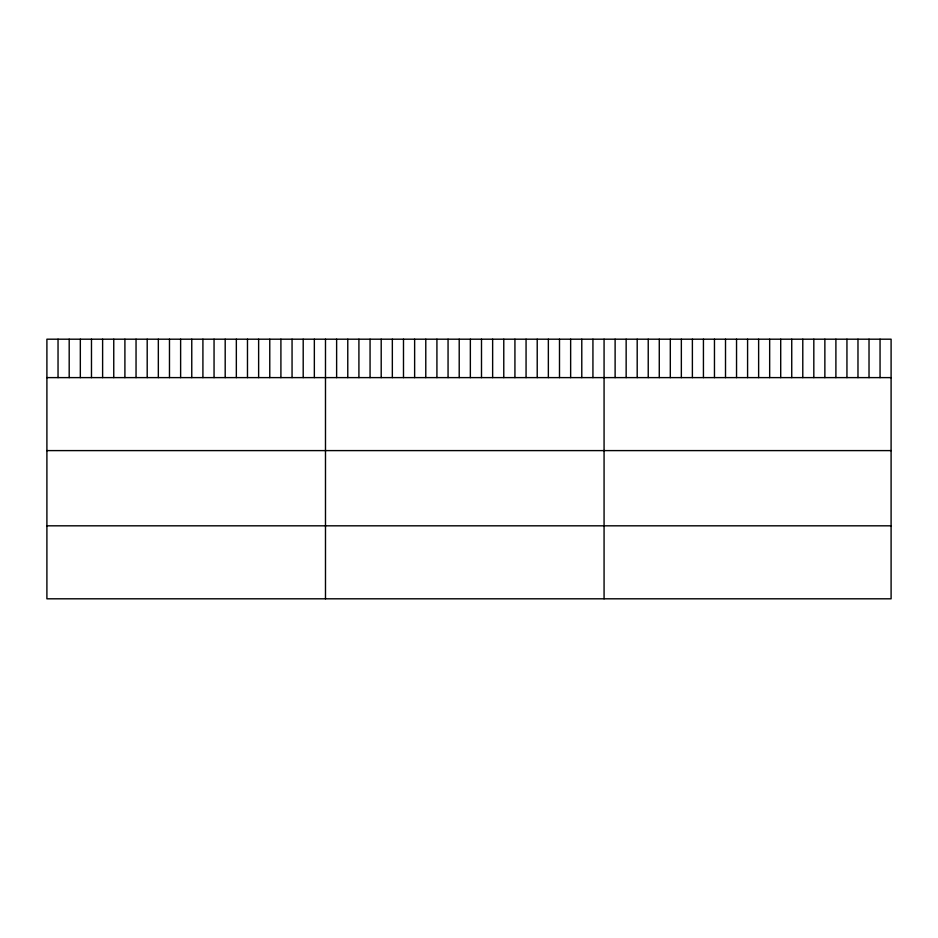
<?xml version="1.0" encoding="UTF-8"?>
<svg xmlns="http://www.w3.org/2000/svg" width="938" height="938" viewBox="0 0 938 938"><rect width="100%" height="100%" fill="white"/><g stroke="black" fill="none" stroke-linecap="round" stroke-linejoin="round"><path stroke-width="1.41" d="M891.1 377.615L891.1 598.807L46.9 598.807L46.9 339.193L891.1 339.193L891.1 377.615L46.9 377.615M46.9 450.603L891.1 450.603M46.9 525.819L891.1 525.819M880.055 339.193L880.055 377.615M869.022 339.193L869.022 377.615M857.977 339.193L857.977 377.615M846.944 339.193L846.944 377.615M835.899 339.193L835.899 377.615M824.865 339.193L824.865 377.615M813.821 339.193L813.821 377.615M802.787 339.193L802.787 377.615M791.742 339.193L791.742 377.615M780.709 339.193L780.709 377.615M769.664 339.193L769.664 377.615M758.631 339.193L758.631 377.615M747.586 339.193L747.586 377.615M736.541 339.193L736.541 377.615M725.508 339.193L725.508 377.615M714.463 339.193L714.463 377.615M703.43 339.193L703.43 377.615M692.385 339.193L692.385 377.615M681.351 339.193L681.351 377.615M670.307 339.193L670.307 377.615M659.273 339.193L659.273 377.615M648.228 339.193L648.228 377.615M637.195 339.193L637.195 377.615M626.15 339.193L626.15 377.615M615.117 339.193L615.117 377.615M604.072 339.193L604.072 598.807M592.933 339.193L592.933 377.615M581.783 339.193L581.783 377.615M570.644 339.193L570.644 377.615M559.494 339.193L559.494 377.615M548.355 339.193L548.355 377.615M537.216 339.193L537.216 377.615M526.066 339.193L526.066 377.615M514.927 339.193L514.927 377.615M503.776 339.193L503.776 377.615M492.638 339.193L492.638 377.615M481.499 339.193L481.499 377.615M470.348 339.193L470.348 377.615M459.21 339.193L459.21 377.615M448.059 339.193L448.059 377.615M436.92 339.193L436.92 377.615M425.782 339.193L425.782 377.615M414.631 339.193L414.631 377.615M403.492 339.193L403.492 377.615M392.342 339.193L392.342 377.615M381.203 339.193L381.203 377.615M370.064 339.193L370.064 377.615M358.914 339.193L358.914 377.615M347.775 339.193L347.775 377.615M336.625 339.193L336.625 377.615M325.486 339.193L325.486 598.807M314.347 339.193L314.347 377.615M303.197 339.193L303.197 377.615M292.058 339.193L292.058 377.615M280.908 339.193L280.908 377.615M269.769 339.193L269.769 377.615M258.63 339.193L258.63 377.615M247.48 339.193L247.48 377.615M236.341 339.193L236.341 377.615M225.19 339.193L225.19 377.615M214.052 339.193L214.052 377.615M202.913 339.193L202.913 377.615M191.762 339.193L191.762 377.615M180.624 339.193L180.624 377.615M169.473 339.193L169.473 377.615M158.334 339.193L158.334 377.615M147.196 339.193L147.196 377.615M136.045 339.193L136.045 377.615M124.906 339.193L124.906 377.615M113.756 339.193L113.756 377.615M102.617 339.193L102.617 377.615M91.478 339.193L91.478 377.615M80.328 339.193L80.328 377.615M69.189 339.193L69.189 377.615M58.039 339.193L58.039 377.615"/></g></svg>
